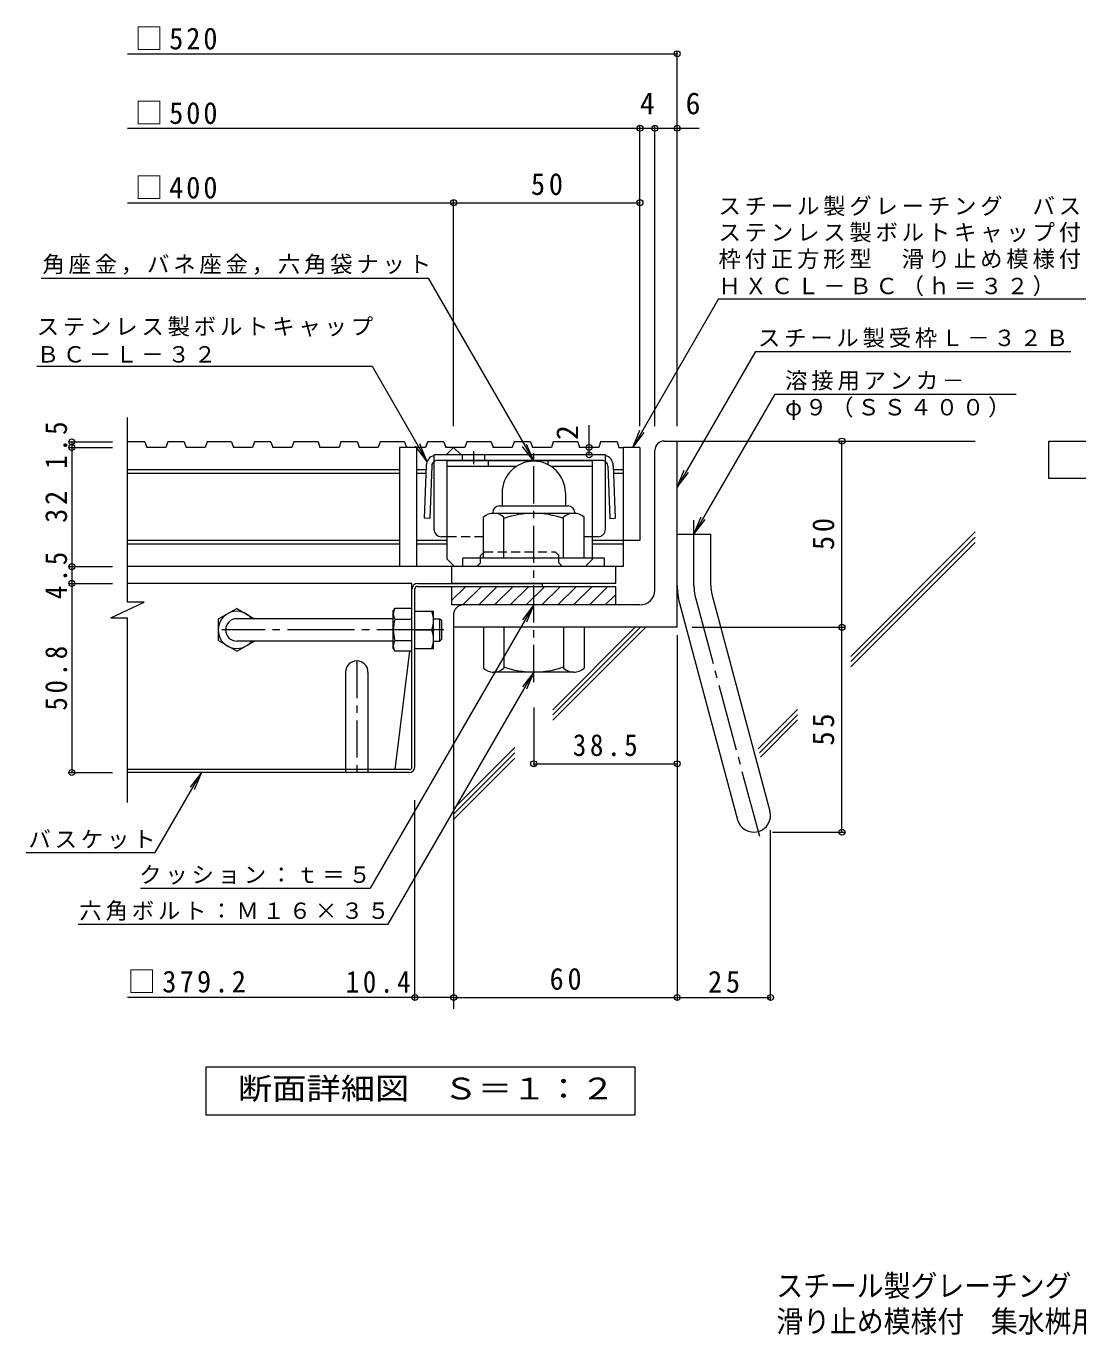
# Model space of a CAD drawing. Units: millimetres on the paper, enlarged 5 times, with parts at other scales. Extents: x -1338 to 1352, y -985 to 867.
# Drawn here: x -758 to -53, y -985 to -106 of the extents above; entities that cross this region are included whole.
import ezdxf
from ezdxf.enums import TextEntityAlignment as Align

# ---------------------------------------------------------------- set-up
doc = ezdxf.new("R2010")
doc.units = ezdxf.units.MM
doc.header["$LTSCALE"] = 5
doc.header["$PDMODE"] = 32
doc.header["$PDSIZE"] = 4
for name, pattern in [('CHAIN1', [8, 5, -1, 1, -1]), ('CHAIN2', [12, 9, -1, 1, -1]), ('DASHED1', [1.8, 1.2, -0.6])]:
    doc.linetypes.add(name, pattern=pattern)
for name, color, linetype, lineweight in [('D-1', 2, 'Continuous', 9), ('D-2', 3, 'Continuous', 9), ('D-4', 7, 'Continuous', 9), ('D-5', 7, 'Continuous', 9), ('D-6', 6, 'Continuous', 5), ('D-7', 2, 'Continuous', 9), ('D-8', 4, 'Continuous', 9), ('D-9', 2, 'Continuous', 9), ('D-B', 2, 'Continuous', 9)]:
    doc.layers.add(name, color=color, linetype=linetype, lineweight=lineweight)
doc.layers.add('F-0_F-0ﾚｲﾔ', color=2, linetype='Continuous')
doc.layers.add('F-F_F-Fﾚｲﾔ', color=2, linetype='Continuous')
doc.styles.add('ＭＳ ゴシック', font='')
doc.styles.get('ＭＳ ゴシック').set_extended_font_data('MS Gothic')

msp = doc.modelspace()

# ---------------------------------------------------------------- linework, layer by layer
at = {"layer": 'D-1'}
for p, q in [((-330.253, -384.917), (-321.503, -384.917)), ((-321.503, -509.917), (-321.503, -384.917)), ((-336.503, -484.917), (-336.503, -391.167)), ((-417.728, -398.417), (-417.753, -398.417)), ((-439.003, -419.667), (-439.003, -428.417)), ((-396.502, -419.642), (-396.502, -428.417)), ((-440.753, -428.417), (-394.753, -428.417)), ((-451.503, -463.417), (-451.503, -436.013)), ((-445.253, -432.917), (-445.253, -433.417)), ((-390.878, -433.417), (-444.628, -433.417)), ((-437.753, -463.417), (-437.753, -436.013)), ((-397.752, -463.417), (-397.752, -436.013)), ((-390.253, -432.917), (-390.253, -433.417)), ((-384.003, -463.417), (-384.003, -436.013)), ((-321.503, -447.417), (-299.003, -447.417)), ((-299.003, -481.955), (-299.003, -447.417)), ((-370.253, -463.417), (-465.253, -463.417)), ((-465.253, -469.167), (-465.253, -463.417)), ((-370.253, -469.167), (-370.253, -463.417)), ((-472.753, -482.417), (-362.753, -482.417)), ((-472.753, -494.917), (-472.753, -482.417)), ((-472.753, -491.758), (-463.412, -482.417)), ((-465.305, -494.917), (-452.805, -482.417)), ((-454.699, -494.917), (-442.198, -482.417)), ((-444.092, -494.917), (-431.592, -482.417)), ((-433.485, -494.917), (-420.985, -482.417)), ((-422.879, -494.917), (-410.379, -482.417)), ((-412.272, -494.917), (-399.772, -482.417)), ((-401.666, -494.917), (-389.166, -482.417)), ((-391.059, -494.917), (-378.559, -482.417)), ((-380.453, -494.917), (-367.953, -482.417)), ((-362.753, -494.917), (-362.753, -482.417)), ((-369.846, -494.917), (-362.753, -487.824)), ((-298.237, -487.778), (-259.256, -633.255)), ((-346.503, -494.917), (-472.753, -494.917)), ((-319.97, -493.602), (-280.989, -639.079)), ((-471.503, -501.167), (-471.503, -509.917)), ((-321.503, -509.917), (-471.503, -509.917)), ((-451.503, -509.917), (-451.503, -537.32)), ((-437.753, -509.917), (-437.753, -537.321)), ((-397.752, -509.917), (-397.752, -537.321)), ((-384.003, -509.917), (-384.003, -537.32)), ((-445.253, -540.417), (-445.253, -539.917)), ((-390.878, -539.917), (-444.628, -539.917)), ((-390.253, -540.417), (-390.253, -539.917))]:
    msp.add_line(p, q, dxfattribs=at)
at = {"layer": 'D-1', "linetype": 'CHAIN1'}
msp.add_line((-417.753, -546.733), (-417.753, -393.085), dxfattribs=at)
at = {"layer": 'D-1', "linetype": 'CHAIN2'}
for p, q in [((-310.253, -481.955), (-310.253, -437.905)), ((-309.103, -490.69), (-265.45, -653.606))]:
    msp.add_line(p, q, dxfattribs=at)
at = {"layer": 'D-1', "color": 3}
for p, q in [((-512.003, -504.167), (-617.003, -504.167)), ((-512.003, -519.167), (-617.003, -519.167))]:
    msp.add_line(p, q, dxfattribs=at)
at = {"layer": 'D-1', "color": 3, "linetype": 'CHAIN2'}
msp.add_line((-478.003, -511.667), (-627.003, -511.667), dxfattribs=at)
at = {"layer": 'D-1'}
for centre, radius, start, end in [((-330.253, -391.167), 6.25, 90, 180), ((-417.753, -419.667), 21.25, 0.06746, 180), ((-440.753, -432.917), 4.5, 90, 180), ((-394.753, -432.917), 4.5, 0, 90), ((-444.628, -443.817), 10.4, 48.6201, 131.38164), ((-417.753, -493.417), 60, 70.52881, 109.47119), ((-390.878, -443.817), 10.4, 48.61835, 131.37988), ((-276.503, -481.955), 45, 180, 195), ((-276.503, -481.955), 22.5, 180, 195.00002), ((-346.503, -484.917), 10, 270, 0), ((-465.253, -501.167), 6.25, 90, 180), ((-444.628, -529.517), 10.4, 228.61835, 311.37988), ((-417.753, -479.917), 60, 250.52881, 289.47119), ((-390.878, -529.517), 10.4, 228.6201, 311.38164), ((-270.123, -636.167), 11.25, 195.00014, 14.99991)]:
    msp.add_arc(centre, radius, start, end, dxfattribs=at)
at = {"layer": 'D-1', "linetype": 'CHAIN2'}
msp.add_arc((-276.503, -481.955), 33.75, 180, 194.99995, dxfattribs=at)
at = {"layer": 'D-1', "color": 3}
msp.add_arc((-617.003, -511.667), 7.5, 90, 270, dxfattribs=at)
at = {"layer": 'D-2'}
for p, q in [((-690.337, -493.115), (-690.337, -369.167)), ((-678.577, -385.416), (-690.337, -385.416)), ((-678.577, -385.416), (-677.299, -389.167)), ((-652.219, -385.416), (-650.941, -389.167)), ((-620.511, -385.416), (-619.233, -389.167)), ((-594.153, -385.416), (-592.875, -389.167)), ((-562.445, -385.416), (-561.166, -389.167)), ((-536.087, -385.416), (-534.809, -389.167)), ((-504.379, -385.416), (-503.101, -389.167)), ((-478.021, -385.416), (-476.743, -389.167)), ((-446.313, -385.416), (-445.035, -389.167)), ((-419.955, -385.416), (-418.677, -389.167)), ((-388.247, -385.416), (-386.969, -389.167)), ((-361.889, -385.416), (-360.611, -389.167)), ((-664.516, -389.167), (-677.299, -389.167)), ((-638.158, -389.167), (-650.941, -389.167)), ((-606.45, -389.167), (-619.233, -389.167)), ((-580.091, -389.167), (-592.875, -389.167)), ((-548.384, -389.167), (-561.166, -389.167)), ((-522.025, -389.167), (-534.809, -389.167)), ((-507.753, -389.167), (-507.753, -469.167)), ((-490.318, -389.167), (-507.753, -389.167)), ((-496.503, -389.167), (-496.503, -469.167)), ((-463.96, -389.167), (-476.743, -389.167)), ((-405.894, -389.167), (-418.677, -389.167)), ((-360.611, -389.167), (-357.753, -389.167)), ((-346.503, -389.167), (-357.753, -389.167)), ((-507.753, -404.167), (-690.337, -404.167)), ((-507.753, -406.667), (-690.337, -406.667)), ((-490, -404.167), (-496.503, -404.167)), ((-490.093, -406.667), (-496.503, -406.667)), ((-357.753, -404.167), (-364.256, -404.167)), ((-357.753, -406.667), (-364.163, -406.667)), ((-507.753, -451.667), (-690.337, -451.667)), ((-507.753, -454.167), (-690.337, -454.167)), ((-475.878, -451.667), (-496.503, -451.667)), ((-475.878, -454.167), (-496.503, -454.167)), ((-357.753, -451.667), (-378.378, -451.667)), ((-357.753, -454.167), (-378.378, -454.167)), ((-472.753, -480.417), (-472.753, -469.167)), ((-362.753, -480.417), (-362.753, -469.167)), ((-362.753, -480.417), (-472.753, -480.417)), ((-701.395, -503.468), (-679.096, -493.115)), ((-679.096, -493.115), (-690.337, -493.115)), ((-701.395, -503.468), (-690.337, -503.468)), ((-690.337, -627.417), (-690.337, -503.468))]:
    msp.add_line(p, q, dxfattribs=at)
for points in [[(-652.219, -385.416), (-663.237, -385.416), (-664.516, -389.167)], [(-620.511, -385.416), (-636.879, -385.416), (-638.158, -389.167)], [(-594.153, -385.416), (-605.171, -385.416), (-606.45, -389.167)], [(-562.445, -385.416), (-578.813, -385.416), (-580.091, -389.167)], [(-536.087, -385.416), (-547.105, -385.416), (-548.384, -389.167)], [(-504.379, -385.416), (-520.747, -385.416), (-522.025, -389.167)], [(-478.021, -385.416), (-489.04, -385.416), (-490.318, -389.167)], [(-446.313, -385.416), (-462.681, -385.416), (-463.96, -389.167)], [(-419.955, -385.416), (-430.973, -385.416), (-432.252, -389.167), (-445.035, -389.167)], [(-388.247, -385.416), (-404.615, -385.416), (-405.894, -389.167)], [(-361.889, -385.416), (-372.908, -385.416), (-374.186, -389.167), (-386.969, -389.167)], [(-357.753, -389.167), (-357.753, -469.167), (-690.337, -469.167)], [(-476.503, -394.167), (-471.503, -389.167), (-466.503, -394.167)], [(-346.503, -389.167), (-346.503, -451.667), (-357.753, -451.667)]]:
    msp.add_lwpolyline(points, dxfattribs=at)
at = {"layer": 'D-4'}
for p, q in [((-690.337, -124.917), (-321.503, -124.917)), ((-321.503, -374.917), (-321.503, -123.417)), ((-690.337, -174.917), (-306.82, -174.917)), ((-346.503, -374.917), (-346.503, -173.417)), ((-336.503, -374.917), (-336.503, -173.417)), ((-690.337, -224.917), (-346.503, -224.917)), ((-471.503, -374.917), (-471.503, -223.417)), ((-380.577, -389.167), (-380.577, -374.167)), ((-729.195, -385.416), (-700.337, -385.416)), ((-727.695, -385.416), (-727.695, -389.166)), ((-210.979, -509.917), (-210.979, -384.917)), ((-729.195, -389.166), (-700.337, -389.166)), ((-727.695, -389.166), (-727.695, -469.167)), ((-380.577, -394.167), (-380.577, -389.167)), ((-729.195, -469.167), (-700.337, -469.167)), ((-727.695, -469.167), (-727.695, -480.417)), ((-729.195, -480.417), (-700.337, -480.417)), ((-727.695, -480.417), (-727.695, -607.417)), ((-321.503, -515.136), (-321.503, -759.917)), ((-311.503, -509.917), (-209.479, -509.917)), ((-210.979, -647.417), (-210.979, -509.917)), ((-417.753, -563.682), (-417.753, -603.007)), ((-417.753, -601.507), (-321.503, -601.507)), ((-729.195, -607.417), (-700.337, -607.417)), ((-497.503, -759.917), (-497.503, -625.917)), ((-258.873, -759.917), (-258.873, -646.167)), ((-257.622, -647.417), (-209.479, -647.417)), ((-497.503, -758.417), (-690.337, -758.417)), ((-471.503, -758.417), (-497.503, -758.417))]:
    msp.add_line(p, q, dxfattribs=at)
msp.add_lwpolyline([(-471.503, -758.417), (-321.503, -758.417), (-258.873, -758.417)], dxfattribs=at)
for p in [(-321.503, -124.917), (-346.503, -174.917), (-336.503, -174.917), (-321.503, -174.917), (-471.503, -224.917), (-346.503, -224.917), (-727.695, -385.416), (-210.979, -384.917), (-727.695, -389.166), (-380.577, -389.167), (-380.577, -394.167), (-727.695, -469.167), (-727.695, -480.417), (-210.979, -509.917), (-727.695, -607.417), (-417.753, -601.507), (-321.503, -601.507), (-210.979, -647.417), (-497.503, -758.417), (-471.503, -758.417), (-321.503, -758.417), (-258.873, -758.417)]:
    msp.add_point(p, dxfattribs=at)
at = {"layer": 'D-5'}
for p, q in [((-748.188, -275.57), (-488.679, -275.57)), ((-488.679, -275.57), (-417.753, -398.417)), ((-293.779, -289.498), (-351.323, -389.167)), ((-293.779, -289.498), (71.221, -289.498)), ((-268.894, -324.755), (-321.503, -415.876)), ((-268.894, -324.755), (-57.486, -324.755)), ((-751.188, -334.684), (-526.188, -334.684)), ((-255.935, -353.336), (-310.253, -447.417)), ((-255.935, -353.336), (-94.113, -353.336)), ((-351.323, -389.167), (-346.54, -377.618)), ((-351.323, -389.167), (-343.714, -379.25)), ((-489.43, -398.35), (-494.213, -386.802)), ((-417.753, -398.417), (-425.363, -388.5)), ((-417.753, -398.417), (-422.537, -386.868)), ((-321.503, -415.876), (-316.719, -404.327)), ((-321.503, -415.876), (-313.893, -405.959)), ((-310.253, -447.417), (-305.469, -435.868)), ((-310.253, -447.417), (-302.643, -437.5)), ((-417.753, -494.917), (-527.455, -684.926)), ((-417.753, -494.917), (-425.363, -504.834)), ((-417.753, -494.917), (-422.537, -506.465)), ((-417.753, -539.917), (-425.363, -549.834)), ((-671.725, -661.176), (-640.688, -607.417)), ((-640.688, -607.417), (-648.297, -617.334)), ((-640.688, -607.417), (-645.471, -618.965)), ((-758.284, -661.176), (-671.725, -661.176)), ((-681.64, -684.926), (-527.455, -684.926)), ((-723.313, -709.257), (-515.522, -709.257))]:
    msp.add_line(p, q, dxfattribs=at)
for points in [[(-526.188, -334.684), (-489.43, -398.35), (-497.039, -388.433)], [(-515.522, -709.257), (-417.753, -539.917), (-422.537, -551.465)]]:
    msp.add_lwpolyline(points, dxfattribs=at)
at = {"layer": 'D-5', "color": 2}
for points in [[(-72.219, -409.917), (-72.219, -384.917), (40.281, -384.917), (40.281, -409.917)], [(-637.5, -837.5), (-637.5, -805), (-349.999, -805), (-349.999, -837.5)]]:
    msp.add_lwpolyline(points, close=True, dxfattribs=at)
at = {"layer": 'D-6'}
for p, q in [((-321.503, -384.917), (-121.503, -384.917)), ((-205.066, -529.423), (-121.503, -445.861)), ((-205.066, -532.957), (-121.503, -449.394)), ((-205.066, -536.493), (-121.503, -452.931)), ((-471.503, -509.917), (-471.503, -765.917)), ((-404.991, -572.313), (-342.594, -509.917)), ((-404.991, -565.243), (-349.665, -509.917)), ((-404.991, -568.777), (-346.131, -509.917)), ((-267.105, -591.462), (-240.689, -565.047)), ((-266.358, -594.249), (-240.689, -568.581)), ((-265.611, -597.038), (-240.689, -572.117)), ((-471.503, -631.754), (-430.348, -590.6)), ((-471.503, -635.288), (-430.348, -594.134)), ((-471.503, -638.824), (-430.348, -597.67))]:
    msp.add_line(p, q, dxfattribs=at)
at = {"layer": 'D-7'}
for p, q in [((-499.503, -480.417), (-690.337, -480.417)), ((-499.503, -603.75), (-499.503, -480.417)), ((-495.836, -482.417), (-411.994, -482.417)), ((-495.503, -480.417), (-411.994, -480.417)), ((-411.994, -480.417), (-411.994, -482.417)), ((-497.503, -603.417), (-497.503, -484.084)), ((-501.139, -526.042), (-511.033, -605.417)), ((-511.033, -605.417), (-690.337, -605.417)), ((-501.17, -605.417), (-511.033, -605.417)), ((-501.503, -607.417), (-690.337, -607.417))]:
    msp.add_line(p, q, dxfattribs=at)
for centre, radius, start, end in [((-495.503, -484.417), 4, 90, 180), ((-495.836, -484.084), 1.667, 90, 180), ((-501.503, -603.417), 4, 270, 0), ((-501.17, -603.75), 1.667, 270, 0)]:
    msp.add_arc(centre, radius, start, end, dxfattribs=at)
at = {"layer": 'D-8'}
for p, q in [((-475.878, -397.917), (-378.378, -397.917)), ((-475.878, -464.167), (-475.878, -397.917)), ((-475.878, -401.667), (-429.048, -401.667)), ((-448.095, -401.667), (-448.095, -397.917)), ((-408.095, -400.728), (-408.095, -397.917)), ((-406.441, -401.667), (-378.378, -401.667)), ((-378.378, -464.167), (-378.378, -397.917)), ((-475.878, -464.167), (-470.878, -469.167))]:
    msp.add_line(p, q, dxfattribs=at)
at = {"layer": 'D-8', "linetype": 'DASHED1'}
for p, q in [((-450.878, -459.167), (-403.378, -459.167)), ((-378.378, -464.167), (-383.378, -469.167)), ((-455.878, -469.167), (-470.878, -469.167)), ((-453.378, -466.667), (-455.878, -469.167)), ((-400.878, -466.667), (-398.378, -469.167)), ((-383.378, -469.167), (-398.378, -469.167))]:
    msp.add_line(p, q, dxfattribs=at)
at = {"layer": 'D-8', "color": 2}
for p, q in [((-497.503, -499.167), (-485.003, -499.167)), ((-485.003, -524.167), (-485.003, -499.167)), ((-497.503, -511.667), (-486.086, -511.667)), ((-497.503, -524.167), (-485.003, -524.167)), ((-544.003, -539.917), (-544.003, -607.417)), ((-529.003, -539.917), (-529.003, -607.417))]:
    msp.add_line(p, q, dxfattribs=at)
at = {"layer": 'D-8', "color": 3}
for p, q in [((-485.003, -504.167), (-480.753, -504.167)), ((-480.753, -504.167), (-479.503, -505.417)), ((-480.753, -519.167), (-480.753, -504.167)), ((-479.503, -517.917), (-479.503, -505.417)), ((-480.753, -519.167), (-479.503, -517.917)), ((-485.003, -519.167), (-480.753, -519.167))]:
    msp.add_line(p, q, dxfattribs=at)
at = {"layer": 'D-8', "color": 2, "linetype": 'CHAIN1'}
for p, q in [((-478.287, -511.667), (-485.941, -511.667)), ((-536.503, -532.417), (-536.503, -607.417))]:
    msp.add_line(p, q, dxfattribs=at)
at = {"layer": 'D-8', "linetype": 'DASHED1'}
for points in [[(-453.378, -466.667), (-453.378, -461.667), (-450.878, -459.167)], [(-400.878, -466.667), (-400.878, -461.667), (-403.378, -459.167)]]:
    msp.add_lwpolyline(points, dxfattribs=at)
at = {"layer": 'D-8', "color": 2}
for centre, radius, start, end in [((-503.586, -505.417), 18.583, 340.34633, 19.65366), ((-503.586, -517.917), 18.583, 340.34633, 19.65366), ((-536.503, -539.917), 7.5, 0, 180)]:
    msp.add_arc(centre, radius, start, end, dxfattribs=at)
at = {"layer": 'D-9'}
for p, q in [((-369.628, -394.167), (-484.628, -394.167)), ((-465.736, -394.167), (-465.736, -397.917)), ((-450.736, -394.167), (-450.736, -397.917)), ((-489.896, -401.388), (-491.209, -436.667)), ((-486.149, -401.527), (-487.46, -436.768)), ((-484.628, -444.167), (-484.628, -398.649)), ((-371.833, -397.917), (-482.402, -397.917)), ((-369.628, -444.167), (-369.628, -398.649)), ((-368.107, -401.527), (-366.795, -436.768)), ((-364.359, -401.388), (-363.047, -436.667)), ((-487.46, -436.768), (-491.209, -436.667)), ((-366.795, -436.768), (-363.047, -436.667)), ((-475.878, -449.167), (-479.628, -449.167)), ((-374.628, -449.167), (-378.378, -449.167))]:
    msp.add_line(p, q, dxfattribs=at)
at = {"layer": 'D-9', "linetype": 'DASHED1'}
for p, q in [((-484.628, -398.649), (-484.628, -394.167)), ((-369.628, -398.649), (-369.628, -394.167)), ((-451.503, -449.167), (-475.878, -449.167)), ((-378.378, -449.167), (-384.003, -449.167))]:
    msp.add_line(p, q, dxfattribs=at)
at = {"layer": 'D-9', "linetype": 'CHAIN1'}
msp.add_line((-458.236, -391.692), (-458.236, -400.392), dxfattribs=at)
at = {"layer": 'D-9'}
for centre, radius, start, end in [((-482.402, -401.667), 7.5, 107.26667, 177.86924), ((-371.854, -401.667), 7.5, 2.13076, 72.73333), ((-482.402, -401.667), 3.75, 126.41565, 177.86924), ((-482.402, -401.667), 3.75, 90, 126.41565), ((-371.854, -401.667), 3.75, 53.58435, 90), ((-371.854, -401.667), 3.75, 2.13076, 53.58435), ((-479.628, -444.167), 5, 180, 270), ((-374.628, -444.167), 5, 270, 0)]:
    msp.add_arc(centre, radius, start, end, dxfattribs=at)
at = {"layer": 'D-B'}
for p, q in [((-617.003, -497.292), (-629.503, -504.509)), ((-617.003, -497.292), (-605.095, -504.167)), ((-512.003, -499.167), (-510.92, -497.292)), ((-512.003, -524.167), (-512.003, -499.167)), ((-499.503, -497.292), (-510.92, -497.292)), ((-629.503, -504.509), (-629.503, -518.825)), ((-510.92, -504.509), (-499.503, -504.509)), ((-617.003, -526.042), (-629.503, -518.825)), ((-617.003, -526.042), (-605.095, -519.167)), ((-512.003, -524.167), (-510.92, -526.042)), ((-510.92, -518.825), (-499.503, -518.825)), ((-499.503, -526.042), (-510.92, -526.042))]:
    msp.add_line(p, q, dxfattribs=at)
for centre, radius, start, end in [((-617.003, -511.667), 12.5, 36.87019, 323.12981), ((-503.798, -501.404), 8.224, 149.99998, 176.07924), ((-505.166, -500.817), 6.837, 180.2103, 212.68507), ((-487.796, -511.667), 24.207, 162.79973, 197.20026), ((-505.166, -522.517), 6.837, 147.31491, 179.78969), ((-503.798, -521.93), 8.224, 183.92075, 210)]:
    msp.add_arc(centre, radius, start, end, dxfattribs=at)

# ---------------------------------------------------------------- texts
at = {"layer": 'D-4', "color": 2, "style": 'ＭＳ ゴシック'}
for s, p in [('4', (-346.503, -169.917)), ('6', (-315.879, -169.917))]:
    msp.add_text(s, height=14.66, dxfattribs=at).set_placement(p, align=Align.BOTTOM_LEFT)
msp.add_text('2', height=14.66, rotation=90, dxfattribs=at).set_placement((-383.577, -384.167), align=Align.BOTTOM_LEFT)
at = {"layer": 'D-4', "color": 2, "char_height": 14.66, "attachment_point": 7, "style": 'ＭＳ ゴシック'}
for s, insert in [('\\T1.21;\\W0.95;□520', (-685.337, -122.391)), ('\\T1.21;\\W0.95;□500', (-685.337, -172.393)), ('\\T1.21;\\W0.95;□400', (-685.337, -222.417)), ('\\T1.27;\\W0.95;50', (-419.628, -219.917)), ('\\T1.28;\\W0.9;38.5', (-391.503, -596.507)), ('\\T1.23;\\W0.95;□379.2', (-690.337, -755.417)), ('\\T1.28;\\W0.9;10.4', (-543.878, -755.417)), ('\\T1.27;\\W0.95;60', (-407.128, -753.417)), ('\\T1.27;\\W0.95;25', (-300.813, -755.417))]:
    msp.add_mtext(s, dxfattribs=dict(at, insert=insert))
at = {"layer": 'D-4', "color": 2, "char_height": 14.66, "attachment_point": 7, "rotation": 90, "style": 'ＭＳ ゴシック'}
for s, insert in [('\\T1.27;\\W0.9;1.5', (-730.695, -403.541)), ('\\T1.27;\\W0.95;32', (-730.695, -439.792)), ('\\T1.27;\\W0.95;50', (-215.979, -458.042)), ('\\T1.27;\\W0.9;4.5', (-730.695, -491.042)), ('\\T1.28;\\W0.9;50.8', (-730.695, -565.792)), ('\\T1.27;\\W0.95;55', (-215.979, -589.292))]:
    msp.add_mtext(s, dxfattribs=dict(at, insert=insert))
at = {"layer": 'D-5', "color": 2, "style": 'ＭＳ ゴシック', "width": 1.15}
msp.add_text('断面詳細図\u3000Ｓ＝１：２', height=14.66, dxfattribs=at).set_placement((-616.25, -831.25), align=Align.BOTTOM_LEFT)
at = {"layer": 'D-5', "char_height": 11, "attachment_point": 7, "style": 'ＭＳ ゴシック'}
for s, insert in [('\\T1.17;スチール製グレーチング\u3000バスケット付', (-293.779, -233.841)), ('\\T1.17;ステンレス製ボルトキャップ付\u3000ボルト固定式', (-293.779, -251.63)), ('\\T1.17;角座金，バネ座金，六角袋ナット', (-747.422, -273.241)), ('\\T1.17;枠付正方形型\u3000滑り止め模様付\u3000集水桝用', (-293.779, -269.419)), ('\\T1.17;ＨＸＣＬ－ＢＣ（ｈ＝３２）', (-293.779, -287.738)), ('\\T1.17;ステンレス製ボルトキャップ', (-751.188, -314.855)), ('\\T1.17;スチール製受枠Ｌ－３２Ｂ', (-267.335, -322.376)), ('\\T1.17;ＢＣ－Ｌ－３２', (-751.188, -332.355)), ('\\T1.17;溶接用アンカ－', (-249.113, -351.006)), ('\\T1.17;φ９（ＳＳ４００）', (-249.113, -370.665)), ('\\T1.17;バスケット', (-756.725, -658.797)), ('\\T1.17;クッション：ｔ＝５', (-682.456, -682.597)), ('\\T1.17;六角ボルト：Ｍ１６×３５', (-722.556, -706.928))]:
    msp.add_mtext(s, dxfattribs=dict(at, insert=insert))
at = {"layer": 'F-0_F-0ﾚｲﾔ', "style": 'ＭＳ ゴシック', "width": 0.9}
msp.add_text('滑り止め模様付\u3000集水桝用\u3000ＨＸＣＬ－ＢＣ\u3000４４３２－ｂ－Ｋ＋ＤＫ－４００－Ｚ', height=14.66, dxfattribs=at).set_placement((-254.973, -987.548), align=Align.BOTTOM_LEFT)
at = {"layer": 'F-F_F-Fﾚｲﾔ', "style": 'ＭＳ ゴシック', "width": 0.9}
msp.add_text('スチール製グレーチング\u3000バスケット付\u3000ステンレス製ボルトキャップ付\u3000ボルト固定式\u3000枠付正方形型', height=14.66, dxfattribs=at).set_placement((-254.973, -963.652), align=Align.BOTTOM_LEFT)

doc.saveas('drawing.dxf')
